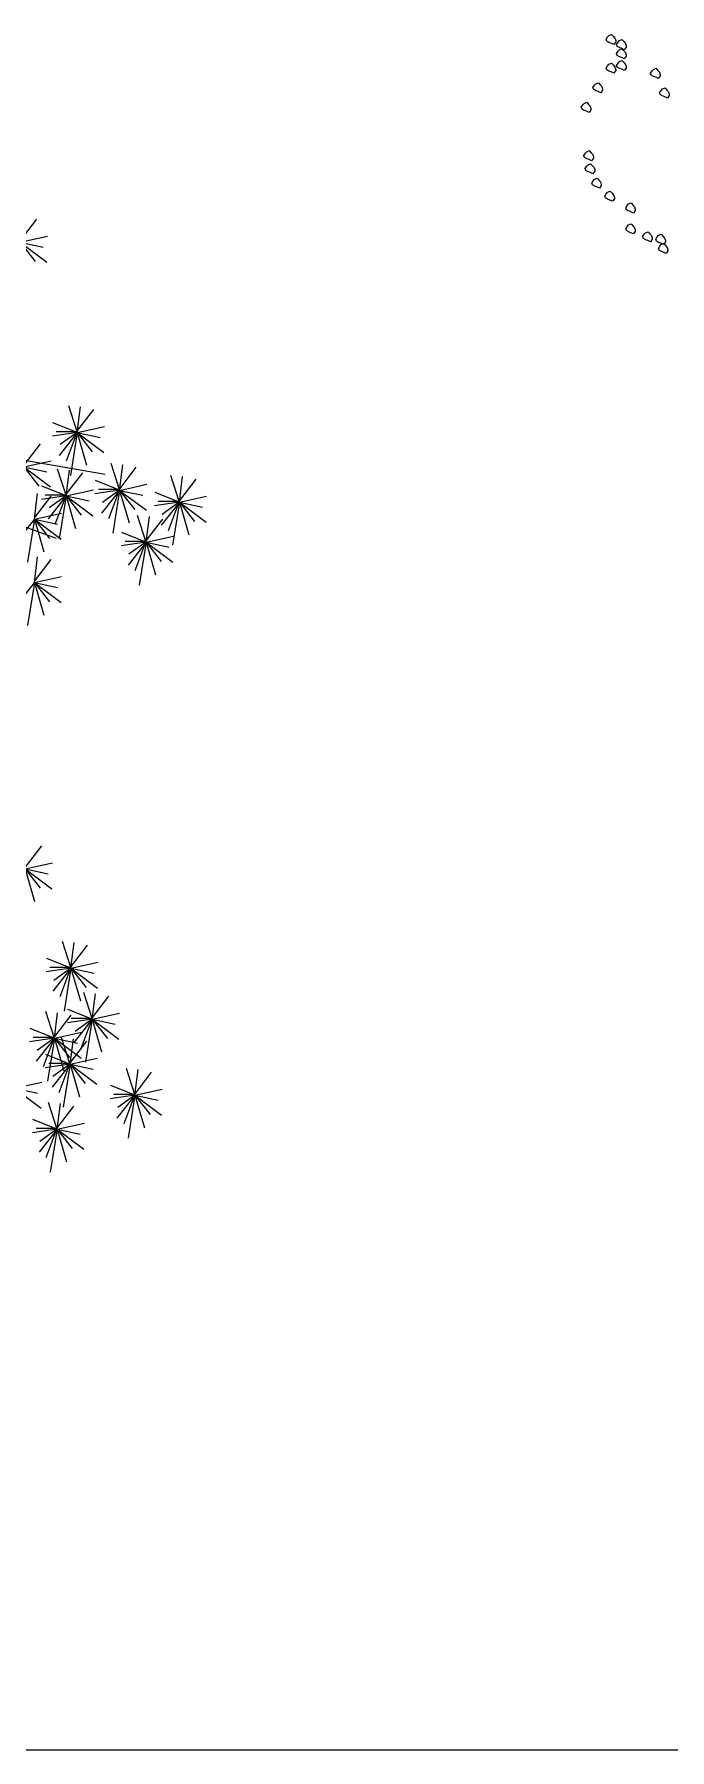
# Model space of a CAD drawing. Header units: millimetres. Extents: x 454 to 24074, y 929 to 15016.
# Drawn here: x 12287 to 13187, y 11147 to 13575 of the extents above; entities that cross this region are included whole.
import ezdxf

# ---------------------------------------------------------------- set-up
doc = ezdxf.new("R2010")
doc.units = ezdxf.units.MM
doc.layers.add('cadblocksdwg.com', color=255, linetype='Continuous')

# ---------------------------------------------------------------- blocks, each defined once
blk = doc.blocks.new('P9', base_point=(275.933518, 320.87644))
for p, q in [((276, 321), (275.080367, 323.852585)), ((276.016387, 320.923372), (276.377119, 323.725864)), ((276.056469, 321.130853), (277.839266, 323.451304)), ((276, 320.938935), (273.362106, 321.994479)), ((276, 321), (273.709605, 321.005497)), ((276, 321), (274.791799, 317.802649)), ((276.016387, 320.923372), (279.000907, 321.593198)), ((276, 320.938935), (273.305637, 320.537654)), ((276.016387, 320.923372), (274.03973, 318.417843)), ((276, 320.938935), (274.136787, 319.599118)), ((276.016387, 320.923372), (275.265907, 316.228244)), ((276.016387, 320.923372), (278.936372, 318.749336)), ((276.016387, 320.923372), (277.040637, 317.362299)), ((276.016387, 320.923372), (278.541507, 320.379299)), ((276.016387, 320.923372), (277.668158, 318.818937))]:
    blk.add_line(p, q)
blk = doc.blocks.new('tree side_01')
at = {"color": 0}
for p, q in [((1.559, 4.1858), (1.6042, 4.2446)), ((1.558, 4.1806), (1.6336, 4.1975)), ((1.558, 4.1806), (1.632, 4.1255)), ((1.558, 4.1806), (1.622, 4.1668)), ((1.558, 4.1806), (1.5998, 4.1272)), ((1.716, 3.6549), (1.6927, 3.7272)), ((1.7164, 3.653), (1.7255, 3.724)), ((1.7174, 3.6583), (1.7626, 3.7171)), ((0.9673, 3.6824), (1.7942, 3.537)), ((1.716, 3.6534), (1.6491, 3.6801)), ((1.7164, 3.653), (1.792, 3.67)), ((1.5691, 3.5628), (1.6143, 3.6216)), ((1.716, 3.6534), (1.6477, 3.6432)), ((1.716, 3.6549), (1.6579, 3.6551)), ((1.7164, 3.653), (1.6663, 3.5895)), ((1.716, 3.6534), (1.6687, 3.6194)), ((1.716, 3.6549), (1.6853, 3.5739)), ((1.7164, 3.653), (1.6974, 3.534)), ((1.7164, 3.653), (1.7904, 3.5979)), ((1.7164, 3.653), (1.7804, 3.6392)), ((1.7164, 3.653), (1.7582, 3.5997)), ((1.7164, 3.653), (1.7423, 3.5627)), ((1.5681, 3.5575), (1.6437, 3.5745)), ((1.5681, 3.5575), (1.6421, 3.5024)), ((1.5681, 3.5575), (1.6321, 3.5437)), ((1.5681, 3.5575), (1.6099, 3.5042)), ((1.6854, 3.4793), (1.662, 3.5516)), ((1.6858, 3.4773), (1.6949, 3.5484)), ((1.6868, 3.4826), (1.732, 3.5414)), ((1.8337, 3.4945), (1.8104, 3.5668)), ((1.8341, 3.4926), (1.8432, 3.5636)), ((1.8351, 3.4979), (1.8803, 3.5567)), ((1.5975, 3.4124), (1.6066, 3.4834)), ((1.5985, 3.4177), (1.6437, 3.4765)), ((1.6854, 3.4777), (1.6171, 3.4675)), ((1.6854, 3.4777), (1.6185, 3.5045)), ((1.6854, 3.4793), (1.6273, 3.4794)), ((1.6858, 3.4773), (1.6357, 3.4138)), ((1.6854, 3.4777), (1.6381, 3.4438)), ((1.6854, 3.4793), (1.6547, 3.3982)), ((1.6858, 3.4773), (1.6667, 3.3583)), ((1.6858, 3.4773), (1.7614, 3.4943)), ((1.6858, 3.4773), (1.7598, 3.4222)), ((1.6858, 3.4773), (1.7498, 3.4635)), ((1.6858, 3.4773), (1.7276, 3.424)), ((1.6858, 3.4773), (1.7117, 3.3871)), ((1.8337, 3.493), (1.7654, 3.4828)), ((1.8337, 3.493), (1.7668, 3.5197)), ((1.8337, 3.4945), (1.7756, 3.4947)), ((1.8341, 3.4926), (1.784, 3.4291)), ((1.8337, 3.493), (1.7865, 3.459)), ((1.8337, 3.4945), (1.8031, 3.4135)), ((1.8341, 3.4926), (1.8151, 3.3736)), ((1.8341, 3.4926), (1.9097, 3.5096)), ((1.8341, 3.4926), (1.9081, 3.4375)), ((1.8341, 3.4926), (1.8981, 3.4788)), ((1.8341, 3.4926), (1.8601, 3.4023)), ((1.8341, 3.4926), (1.876, 3.4393)), ((1.3531, 3.4704), (1.6583, 3.3595)), ((1.5975, 3.4124), (1.6731, 3.4294)), ((1.5975, 3.4124), (1.5474, 3.3489)), ((1.5975, 3.4124), (1.5785, 3.2934)), ((1.5975, 3.4124), (1.6715, 3.3573)), ((1.5975, 3.4124), (1.6234, 3.3221)), ((1.5975, 3.4124), (1.6615, 3.3986)), ((1.5975, 3.4124), (1.6393, 3.3591)), ((1.5975, 3.2367), (1.6066, 3.3078)), ((1.5985, 3.242), (1.6437, 3.3008)), ((1.5975, 3.2367), (1.5474, 3.1732)), ((1.5975, 3.2367), (1.5785, 3.1177)), ((1.5975, 3.2367), (1.6731, 3.2537)), ((1.5975, 3.2367), (1.6715, 3.1816)), ((1.5975, 3.2367), (1.6234, 3.1465)), ((1.5975, 3.2367), (1.6393, 3.1834)), ((1.5975, 3.2367), (1.6615, 3.2229)), ((1.5732, 2.4478), (1.6184, 2.5066)), ((1.5722, 2.4425), (1.6478, 2.4595)), ((1.5722, 2.4425), (1.6462, 2.3874)), ((1.5722, 2.4425), (1.6362, 2.4287)), ((1.5722, 2.4425), (1.614, 2.3892)), ((1.5722, 2.4425), (1.5981, 2.3522)), ((1.6986, 2.1691), (1.6753, 2.2414)), ((1.699, 2.1671), (1.7082, 2.2382)), ((1.6986, 2.1675), (1.6318, 2.1943)), ((1.7, 2.1724), (1.7452, 2.2312)), ((1.6986, 2.1675), (1.6303, 2.1574)), ((1.6986, 2.1691), (1.6406, 2.1692)), ((1.699, 2.1671), (1.6489, 2.1036)), ((1.6986, 2.1675), (1.6514, 2.1336)), ((1.6986, 2.1691), (1.668, 2.088)), ((1.699, 2.1671), (1.68, 2.0481)), ((1.699, 2.1671), (1.7747, 2.1841)), ((1.699, 2.1671), (1.773, 2.112)), ((1.699, 2.1671), (1.763, 2.1533)), ((1.699, 2.1671), (1.725, 2.0769)), ((1.699, 2.1671), (1.7409, 2.1138)), ((1.7576, 2.0276), (1.7343, 2.0999)), ((1.758, 2.0257), (1.7672, 2.0967)), ((1.6524, 1.9749), (1.6291, 2.0472)), ((1.7576, 2.0261), (1.6907, 2.0528)), ((1.759, 2.031), (1.8042, 2.0898)), ((1.6524, 1.9734), (1.5856, 2.0002)), ((1.6529, 1.973), (1.662, 2.044)), ((1.6539, 1.9783), (1.6991, 2.0371)), ((1.7576, 2.0261), (1.6893, 2.0159)), ((1.7576, 2.0276), (1.6995, 2.0278)), ((1.758, 2.0257), (1.7079, 1.9622)), ((1.7576, 2.0261), (1.7104, 1.9921)), ((1.7576, 2.0276), (1.727, 1.9466)), ((1.758, 2.0257), (1.739, 1.9067)), ((1.758, 2.0257), (1.8337, 2.0427)), ((1.758, 2.0257), (1.832, 1.9706)), ((1.758, 2.0257), (1.784, 1.9354)), ((1.758, 2.0257), (1.7999, 1.9724)), ((1.758, 2.0257), (1.822, 2.0119)), ((1.6524, 1.9734), (1.5842, 1.9632)), ((1.6524, 1.9749), (1.5944, 1.9751)), ((1.6529, 1.973), (1.6028, 1.9095)), ((1.6524, 1.9734), (1.6052, 1.9394)), ((1.6524, 1.9749), (1.6218, 1.8939)), ((1.6529, 1.973), (1.6338, 1.854)), ((1.6529, 1.973), (1.7285, 1.99)), ((1.6529, 1.973), (1.7269, 1.9179)), ((1.6529, 1.973), (1.6788, 1.8827)), ((1.6529, 1.973), (1.7169, 1.9592)), ((1.6529, 1.973), (1.6947, 1.9197)), ((1.696, 1.9028), (1.6727, 1.9751)), ((1.6965, 1.9009), (1.7056, 1.9719)), ((1.6975, 1.9062), (1.7427, 1.965)), ((1.696, 1.9013), (1.6292, 1.928)), ((1.696, 1.9028), (1.638, 1.903)), ((1.6965, 1.9009), (1.7721, 1.9179)), ((1.696, 1.9013), (1.6278, 1.8911)), ((1.6965, 1.9009), (1.6464, 1.8374)), ((1.696, 1.9013), (1.6488, 1.8673)), ((1.696, 1.9028), (1.6654, 1.8218)), ((1.6965, 1.9009), (1.6774, 1.7819)), ((1.6965, 1.9009), (1.7705, 1.8458)), ((1.6965, 1.9009), (1.7605, 1.8871)), ((1.6965, 1.9009), (1.7224, 1.8106)), ((1.6965, 1.9009), (1.7383, 1.8476)), ((1.8762, 1.817), (1.8529, 1.8893)), ((1.8766, 1.815), (1.8858, 1.8861)), ((1.8776, 1.8203), (1.9228, 1.8791)), ((1.5426, 1.8343), (1.6182, 1.8513)), ((1.5426, 1.8343), (1.6166, 1.7792)), ((1.5426, 1.8343), (1.6066, 1.8206)), ((1.8762, 1.8154), (1.8079, 1.8052)), ((1.8762, 1.8154), (1.8094, 1.8422)), ((1.8762, 1.817), (1.8182, 1.8171)), ((1.8766, 1.815), (1.8265, 1.7515)), ((1.8762, 1.8154), (1.829, 1.7815)), ((1.8762, 1.817), (1.8456, 1.7359)), ((1.8766, 1.815), (1.8576, 1.696)), ((1.8766, 1.815), (1.9523, 1.832)), ((1.8766, 1.815), (1.9506, 1.7599)), ((1.8766, 1.815), (1.9026, 1.7248)), ((1.8766, 1.815), (1.9406, 1.8012)), ((1.8766, 1.815), (1.9185, 1.7617)), ((1.6601, 1.7226), (1.6368, 1.7949)), ((1.6606, 1.7206), (1.6697, 1.7917)), ((1.6616, 1.7259), (1.7068, 1.7847)), ((1.6601, 1.721), (1.5919, 1.7109)), ((1.6601, 1.721), (1.5933, 1.7478)), ((1.6601, 1.7226), (1.6021, 1.7227)), ((1.6606, 1.7206), (1.6105, 1.6571)), ((1.6601, 1.721), (1.6129, 1.6871)), ((1.6601, 1.7226), (1.6295, 1.6415)), ((1.6606, 1.7206), (1.6415, 1.6016)), ((1.6606, 1.7206), (1.7362, 1.7376)), ((1.6606, 1.7206), (1.7346, 1.6655)), ((1.6606, 1.7206), (1.6865, 1.6304)), ((1.6606, 1.7206), (1.7246, 1.7068)), ((1.6606, 1.7206), (1.7024, 1.6673))]:
    blk.add_line(p, q, dxfattribs=at)
at = {"color": 0, "xscale": 0.02534534895367688, "yscale": 0.02534534895367688, "zscale": 0.02534534895367688}
for p in [(1.9976, 3.4584), (1.9053, 3.3475)]:
    blk.add_blockref('P9', p, dxfattribs=at)
blk = doc.blocks.new('Trees side 02_cad-block.com')
at = {"color": 0}
for points in [[(-2322.1, 4729), (-2329.3, 4732.7), (-2335.8, 4734.8), (-2341.6, 4738.4), (-2343.7, 4743.5), (-2339.4, 4750), (-2335.8, 4754.3), (-2328.6, 4757.2), (-2323.5, 4751.4), (-2319.2, 4746.4), (-2317, 4739.9), (-2317, 4736.3)], [(-2293.1, 4714.6), (-2300.3, 4718.2), (-2306.8, 4720.3), (-2312.6, 4723.9), (-2314.7, 4729), (-2310.4, 4735.5), (-2306.8, 4739.8), (-2299.6, 4742.7), (-2294.5, 4736.9), (-2290.2, 4731.9), (-2288, 4725.4), (-2288, 4721.8)], [(-2293.1, 4689.2), (-2300.3, 4692.8), (-2306.8, 4695), (-2312.6, 4698.6), (-2314.7, 4703.6), (-2310.4, 4710.1), (-2306.8, 4714.4), (-2299.6, 4717.3), (-2294.5, 4711.6), (-2290.2, 4706.5), (-2288, 4700), (-2288, 4696.4)], [(-2322.1, 4649.3), (-2329.3, 4652.9), (-2335.8, 4655.1), (-2341.6, 4658.7), (-2343.7, 4663.7), (-2339.4, 4670.2), (-2335.8, 4674.6), (-2328.6, 4677.5), (-2323.5, 4671.7), (-2319.2, 4666.6), (-2317, 4660.1), (-2317, 4656.5)], [(-2293.1, 4656.6), (-2300.3, 4660.2), (-2306.8, 4662.3), (-2312.6, 4665.9), (-2314.7, 4671), (-2310.4, 4677.5), (-2306.8, 4681.8), (-2299.6, 4684.7), (-2294.5, 4678.9), (-2290.2, 4673.9), (-2288, 4667.4), (-2288, 4663.8)], [(-2198.8, 4634.8), (-2206, 4638.4), (-2212.5, 4640.6), (-2218.3, 4644.2), (-2220.5, 4649.3), (-2216.1, 4655.7), (-2212.5, 4660.1), (-2205.3, 4663), (-2200.2, 4657.2), (-2195.9, 4652.1), (-2193.7, 4645.6), (-2193.7, 4642)], [(-2358.3, 4594.9), (-2365.6, 4598.6), (-2372.1, 4600.7), (-2377.8, 4604.3), (-2380, 4609.4), (-2375.7, 4615.9), (-2372.1, 4620.2), (-2364.8, 4623.1), (-2359.8, 4617.3), (-2355.4, 4612.3), (-2353.3, 4605.8), (-2353.3, 4602.2)], [(-2391, 4540.6), (-2398.2, 4544.2), (-2404.7, 4546.4), (-2410.5, 4550), (-2412.6, 4555), (-2408.3, 4561.5), (-2404.7, 4565.8), (-2397.5, 4568.7), (-2392.4, 4563), (-2388.1, 4557.9), (-2385.9, 4551.4), (-2385.9, 4547.8)], [(-2173.4, 4580.4), (-2180.6, 4584.1), (-2187.1, 4586.2), (-2192.9, 4589.8), (-2195.1, 4594.9), (-2190.7, 4601.4), (-2187.1, 4605.7), (-2179.9, 4608.6), (-2174.9, 4602.8), (-2170.5, 4597.8), (-2168.4, 4591.3), (-2168.4, 4587.7)], [(-2383.7, 4406.5), (-2390.9, 4410.1), (-2397.4, 4412.2), (-2403.2, 4415.9), (-2405.4, 4420.9), (-2401, 4427.4), (-2397.4, 4431.7), (-2390.2, 4434.6), (-2385.2, 4428.9), (-2380.8, 4423.8), (-2378.7, 4417.3), (-2378.7, 4413.7)], [(-2380.1, 4370.2), (-2387.3, 4373.8), (-2393.8, 4376), (-2399.6, 4379.6), (-2401.8, 4384.7), (-2397.4, 4391.2), (-2393.8, 4395.5), (-2386.6, 4398.4), (-2381.5, 4392.6), (-2377.2, 4387.6), (-2375, 4381.1), (-2375, 4377.4)], [(-2362, 4330.4), (-2369.2, 4334), (-2375.7, 4336.1), (-2381.5, 4339.7), (-2383.6, 4344.8), (-2379.3, 4351.3), (-2375.7, 4355.6), (-2368.5, 4358.5), (-2363.4, 4352.7), (-2359.1, 4347.7), (-2356.9, 4341.2), (-2356.9, 4337.6)], [(-2325.7, 4294.1), (-2332.9, 4297.7), (-2339.4, 4299.9), (-2345.2, 4303.5), (-2347.4, 4308.6), (-2343, 4315.1), (-2339.4, 4319.4), (-2332.2, 4322.3), (-2327.1, 4316.5), (-2322.8, 4311.4), (-2320.6, 4304.9), (-2320.6, 4301.3)], [(-2267.7, 4261.5), (-2274.9, 4265.1), (-2281.4, 4267.3), (-2287.2, 4270.9), (-2289.3, 4275.9), (-2285, 4282.4), (-2281.4, 4286.8), (-2274.2, 4289.6), (-2269.1, 4283.9), (-2264.8, 4278.8), (-2262.6, 4272.3), (-2262.6, 4268.7)], [(-2267.7, 4203.5), (-2274.9, 4207.1), (-2281.4, 4209.3), (-2287.2, 4212.9), (-2289.3, 4217.9), (-2285, 4224.4), (-2281.4, 4228.8), (-2274.2, 4231.7), (-2269.1, 4225.9), (-2264.8, 4220.8), (-2262.6, 4214.3), (-2262.6, 4210.7)], [(-2220.6, 4181.8), (-2227.8, 4185.4), (-2234.3, 4187.5), (-2240, 4191.1), (-2242.2, 4196.2), (-2237.9, 4202.7), (-2234.3, 4207), (-2227, 4209.9), (-2222, 4204.1), (-2217.7, 4199.1), (-2215.5, 4192.6), (-2215.5, 4189)], [(-2184.3, 4174.5), (-2191.5, 4178.1), (-2198, 4180.3), (-2203.8, 4183.9), (-2206, 4188.9), (-2201.6, 4195.4), (-2198, 4199.8), (-2190.8, 4202.7), (-2185.7, 4196.9), (-2181.4, 4191.8), (-2179.2, 4185.3), (-2179.2, 4181.7)], [(-2177, 4149.1), (-2184.3, 4152.8), (-2190.8, 4154.9), (-2196.5, 4158.5), (-2198.7, 4163.6), (-2194.4, 4170.1), (-2190.8, 4174.4), (-2183.5, 4177.3), (-2178.5, 4171.5), (-2174.2, 4166.5), (-2172, 4160), (-2172, 4156.4)]]:
    blk.add_lwpolyline(points, close=True, dxfattribs=at)

msp = doc.modelspace()

# ---------------------------------------------------------------- linework, layer by layer
msp.add_lwpolyline([(671.1, 11147.1), (23739, 11147.1)])

# ---------------------------------------------------------------- block references
at = {"layer": 'cadblocksdwg.com'}
for name, p, xscale, yscale, zscale in [('tree side_01', (11472.2, 11147.1), 510.3099452236204, 510.3099452236204, 510.3099452236204), ('Trees side 02_cad-block.com', (14292.8, 11147.1), 0.5103099452236204, 0.5103099452236204, 0.5103099452236204)]:
    msp.add_blockref(name, p, dxfattribs=dict(at, xscale=xscale, yscale=yscale, zscale=zscale))

doc.saveas('drawing.dxf')
